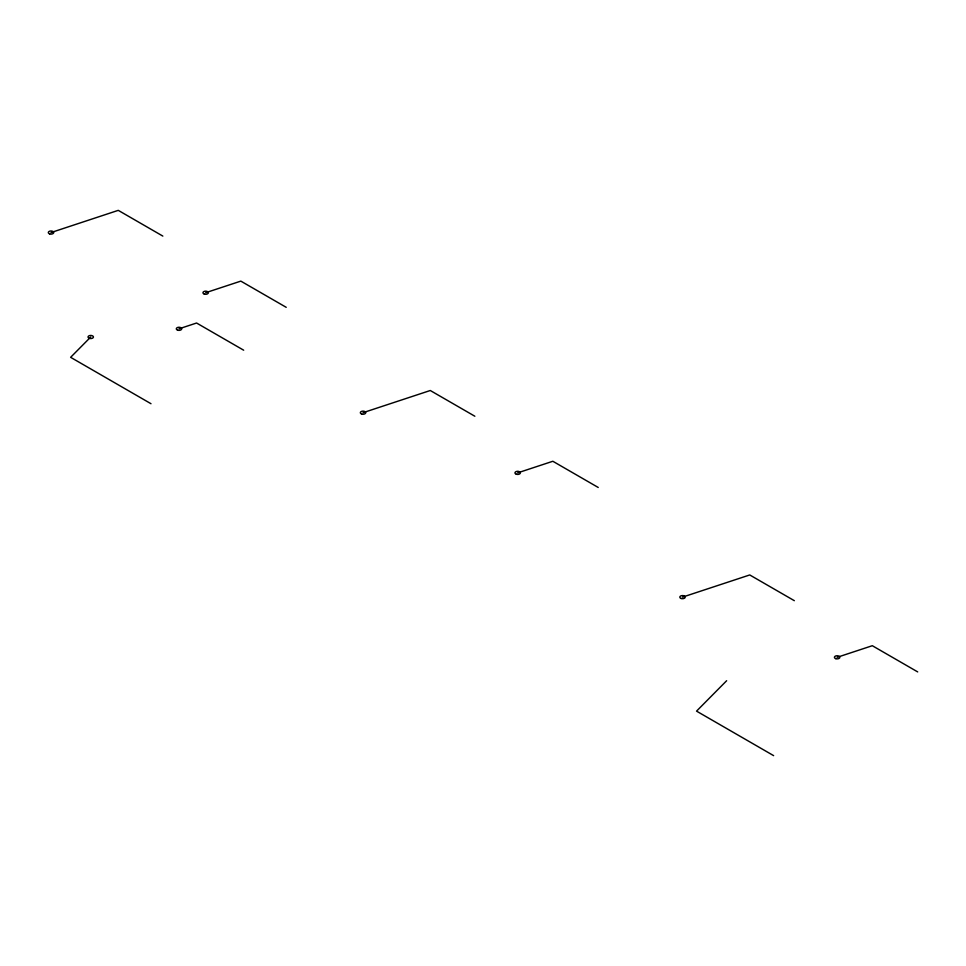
<?xml version="1.0" encoding="UTF-8"?>
<svg xmlns="http://www.w3.org/2000/svg" width="966" height="966" viewBox="0 0 966 966"><rect width="100%" height="100%" fill="white"/><g stroke="black" fill="none" stroke-linecap="round" stroke-linejoin="round"><path stroke-width="1.45" d="M90.732 337.013L70.627 357.323L150.986 403.716M726.637 680.728L696.546 711.133L773.633 755.641M51.017 232.552L118.263 210.359L162.831 236.09M205.649 292.722L240.824 281.118L286.214 307.321M179 328.814L196.581 323.018L243.674 350.199M363.035 412.687L430.281 390.505L474.849 416.237M517.667 472.869L552.842 461.265L598.232 487.468M682.503 597.133L749.749 574.951L794.33 600.683M837.136 657.315L872.31 645.711L917.7 671.913M681.139 598.485A2.717 1.57 0 0 0 685.22 597.145A2.717 1.57 0 0 0 681.151 595.78A2.717 1.57 0 0 0 681.139 598.485M835.771 658.667A2.717 1.57 0 0 0 839.852 657.315A2.717 1.57 0 0 0 835.783 655.95A2.717 1.57 0 0 0 835.771 658.667M361.67 414.04A2.717 1.57 0 0 0 365.74 412.687A2.717 1.57 0 0 0 361.682 411.335A2.717 1.57 0 0 0 361.67 414.04M516.303 474.221A2.717 1.57 0 0 0 520.372 472.869A2.717 1.57 0 0 0 516.315 471.505A2.717 1.57 0 0 0 516.303 474.221M89.222 338.305A2.717 1.57 0 0 0 93.436 337.122A2.717 1.57 0 0 0 89.536 335.6A2.717 1.57 0 0 0 89.222 338.305M49.652 233.905A2.717 1.57 0 0 0 53.722 232.552A2.717 1.57 0 0 0 49.664 231.188A2.717 1.57 0 0 0 49.652 233.905M177.635 330.167A2.717 1.57 0 0 0 181.705 328.826A2.717 1.57 0 0 0 177.647 327.462A2.717 1.57 0 0 0 177.635 330.167M204.285 294.075A2.717 1.57 0 0 0 208.354 292.734A2.717 1.57 0 0 0 204.297 291.37A2.717 1.57 0 0 0 204.285 294.075"/></g></svg>
